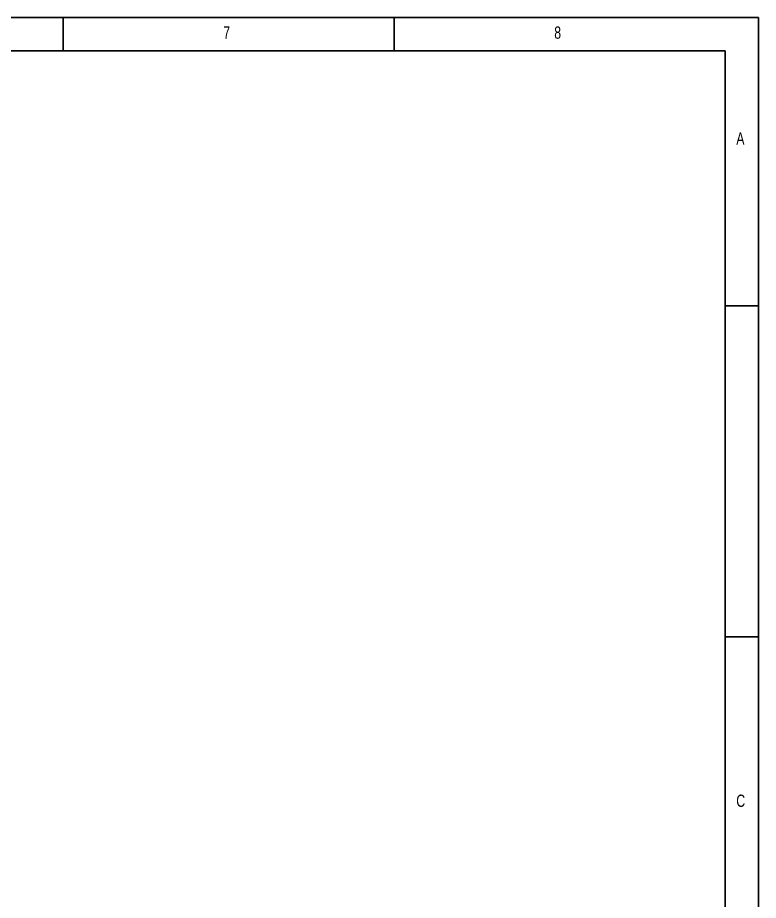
# Model space of a CAD drawing. Header units: millimetres. Extents: x 0 to 415, y 0 to 292.
# Drawn here: x 303.1 to 415, y 158.7 to 292 of the extents above; entities that cross this region are included whole.
import ezdxf

# ---------------------------------------------------------------- set-up
doc = ezdxf.new("R2010")
doc.units = ezdxf.units.MM
doc.styles.add('SEACAD_txt_shx', font='txt.shx', dxfattribs={"width": 0.75})

msp = doc.modelspace()

# ---------------------------------------------------------------- linework, layer by layer
at = {"color": 7, "linetype": 'Continuous', "lineweight": 35}
for p, q in [((415, 292), (5, 292)), ((310, 292), (310, 287)), ((360, 287), (360, 292)), ((415, 5), (415, 292)), ((410, 287), (10, 287)), ((410, 287), (410, 60)), ((415, 248.5), (410, 248.5)), ((410, 198.5), (415, 198.5))]:
    msp.add_line(p, q, dxfattribs=at)

# ---------------------------------------------------------------- texts
at = {"char_height": 1.852083, "width": 1.26903, "attachment_point": 1, "style": 'SEACAD_txt_shx'}
for s, insert in [('{\\fSETxt|b0||i0||c0|p34;\\C7;\\H1.852083333;\\W0.75;7}', (334.1667, 290.668)), ('{\\fSETxt|b0||i0||c0|p34;\\C7;\\H1.852083333;\\W0.75;8}', (384.1667, 290.668)), ('{\\fSETxt|b0||i0||c0|p34;\\C7;\\H1.852083333;\\W0.75;A}', (411.6667, 274.668)), ('{\\fSETxt|b0||i0||c0|p34;\\C7;\\H1.852083333;\\W0.75;C}', (411.6667, 174.668))]:
    msp.add_mtext(s, dxfattribs=dict(at, insert=insert))

doc.saveas('drawing.dxf')
